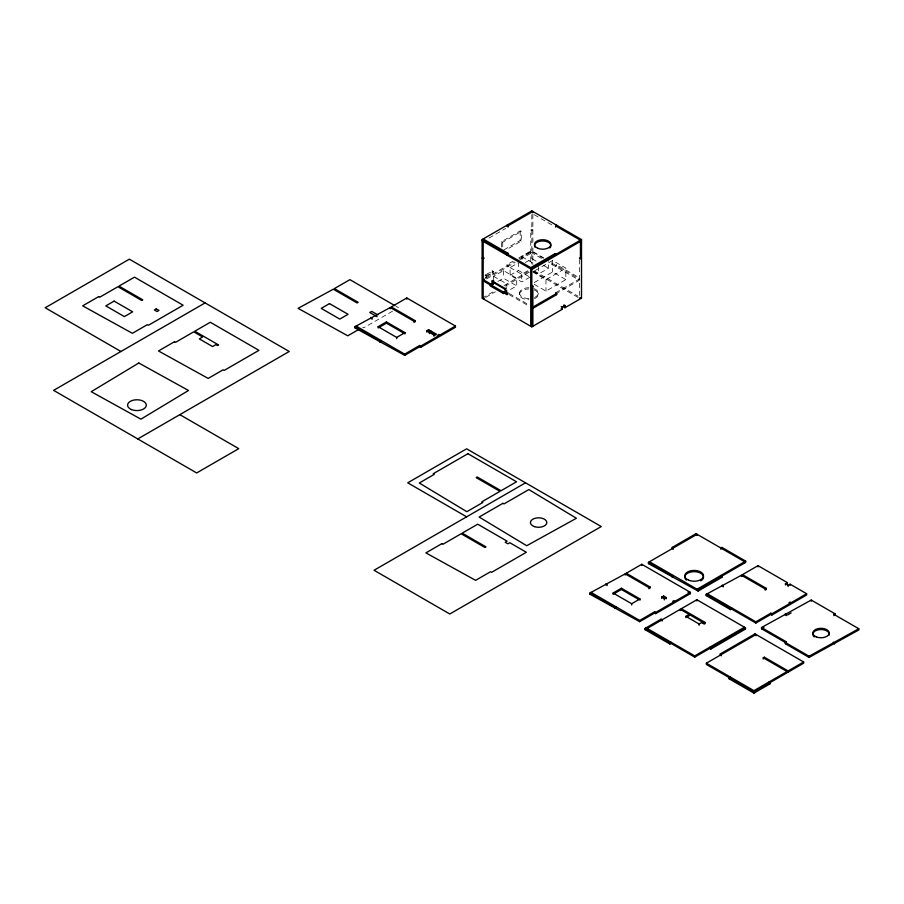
<?xml version="1.0" encoding="UTF-8"?>
<svg xmlns="http://www.w3.org/2000/svg" width="904" height="904" viewBox="0 0 904 904"><rect width="100%" height="100%" fill="white"/><g stroke="black" fill="none" stroke-linecap="round" stroke-linejoin="round"><path stroke-width="0.68" stroke-dasharray="4.52 3.39" d="M488.996 238.057L505.652 228.441M501.652 247.086L501.652 241.617L520.207 230.904L521.269 231.514L521.269 241.085L506.195 249.786M501.652 241.617L502.714 242.227L521.269 231.514M530.75 230L531.812 229.39L532.874 230L531.812 230.61L530.75 230L530.75 264.589M392.562 311.168L363.792 327.779L362.73 327.169M503.969 249.843L520.207 240.464L521.269 241.085M485.098 275.11L492.386 270.906L493.448 271.516L493.448 273.731L492.386 273.121L485.098 277.325L485.098 275.11L486.16 275.72L493.448 271.516M506.963 264.702L508.025 265.313L508.025 266.533L506.963 265.923L506.963 264.702L512.918 261.267M518.862 257.832L530.75 250.962L543.711 258.442M521.992 259.335L521.992 256.781L531.936 251.052L543.767 257.877M485.425 278.353L514.105 261.798M518.862 259.052L531.812 251.583M486.623 278.895L515.167 262.42M519.924 259.674L531.812 252.804M493.539 278.861L493.539 276.319L503.483 270.578L516.726 278.229L516.726 285.879L508.997 290.342M529.993 277.132L521.71 281.912L510.105 275.223L510.105 267.573L518.387 262.781L518.387 270.443L528.829 276.466M525.303 262.522L531.936 258.702L536.66 261.437M497.957 281.415L503.483 278.229L516.726 285.879M510.105 275.223L518.387 270.443M510.105 267.573L521.71 274.262L528.806 270.16M482.114 298.184L495.494 290.455M504.003 285.551L528.32 271.505M485.617 297.393L495.335 291.777M505.065 286.161L529.382 272.115M535.055 270.612L552.593 260.488L565.847 268.138L565.847 279.618L545.971 291.088L532.716 283.438L552.593 271.968L565.847 279.618M533.823 271.268L538.558 274.002L548.502 268.262L548.502 260.612M556.661 264.702L555.598 265.313L555.598 266.533L556.661 265.923L556.661 264.702L579.261 277.743M532.716 271.957L545.971 279.618L565.847 268.138M555.598 292.783L579.385 279.042L549.655 261.877M555.598 294.003L579.385 280.274L548.468 262.42M534.196 214.7L553.225 225.695M530.75 252.193L542.524 258.985M543.767 265.527L548.502 268.262M521.992 256.781L533.823 263.618M534.094 270.804L578.006 296.162M533.032 271.415L578.176 297.484M489.697 272.454L490.759 273.064M493.539 276.319L506.794 283.969L506.794 286.512M489.697 274.669L490.759 275.279M485.098 277.325L486.16 277.935L486.16 275.72M509.212 293.461L528.252 304.456M509.212 294.693L528.252 305.676M396.088 306.32L398.528 307.722M579.385 259.482L579.385 295.427M552.593 260.488L552.593 271.968M545.971 279.618L545.971 291.088M538.558 266.352L538.558 274.002M538.253 293.133L538.253 294.354M532.874 214.045L532.874 242.441M532.874 247.978L532.874 264.567M531.812 214.666L531.812 263.957M521.71 274.262L521.71 281.912M520.207 230.904L520.207 240.464M528.885 287.721A9.368 5.413 0 0 0 519.517 293.133L519.517 294.354A9.368 5.413 0 0 0 528.885 299.766M503.483 270.578L503.483 278.229M502.714 242.227L502.714 247.696M492.386 270.906L492.386 273.121M534.196 288.67A9.368 5.413 0 0 1 534.196 297.586M528.885 298.535A9.368 5.413 0 0 1 519.517 293.133M534.196 289.901A9.368 5.413 0 0 1 534.196 298.817M519.517 294.354A9.368 5.413 0 0 1 528.885 288.941"/><path stroke-width="1.36" d="M205.084 302.908L53.618 390.358L196.677 472.95L238.746 448.655L179.839 414.642M564.943 305.529L562.254 307.089L562.254 309.304L531.812 326.875L482.114 298.184L482.114 239.571L531.812 210.881L581.509 239.571L581.509 298.184L564.943 307.744L563.881 307.134L563.881 304.919L564.943 305.529L564.943 307.744M137.77 438.937L289.235 351.486L129.351 259.177L45.2 307.767L120.933 351.486M506.963 226.452L506.963 225.232L508.025 225.842L532.874 211.491L532.874 212.722M391.296 308.151L391.296 306.931L406.811 297.981L455.446 326.05L455.446 327.282L420.722 347.328L419.659 346.718L404.698 355.362L355.001 327.892L355.001 326.672L390.245 307.541L414.032 321.282L415.094 320.66L415.094 321.892M355.001 327.892L356.063 327.282L356.063 326.05L404.698 354.131L419.659 345.497L420.722 346.108L455.446 326.05M483.177 257.47L482.114 258.081L483.177 258.691L484.239 258.081M358.131 329.824L347.769 335.802L298.071 308.343L333.316 289.212L357.103 302.953L358.165 302.343L334.378 288.602L349.893 279.652L394.878 305.62M378.143 326.706L386.426 321.926L404.981 332.638L404.981 333.858L386.426 323.157L378.143 327.937L378.143 326.706L396.698 337.418L404.981 332.638M508.025 253.312L506.963 253.922L506.963 255.143L508.025 254.532L508.025 253.312L483.177 238.961L483.177 240.181L482.114 240.803L531.812 269.494L581.509 240.803L555.598 225.842L555.598 227.062M555.598 225.842L556.661 225.232L556.661 226.452M484.239 279.042L483.177 279.652L491.505 284.466M484.239 280.274L483.177 280.884L491.505 285.687M355.001 326.672L379.849 341.011L380.912 340.401L380.912 341.622M492.092 284.805L492.092 280.974L493.155 280.364L493.155 284.195M506.794 291.619L503.483 293.529L490.228 285.879L490.228 284.511L493.539 282.602L505.585 289.562M555.067 253.617L555.067 254.838L556.129 255.448L556.129 254.227L555.067 253.617L530.75 267.652L530.75 326.265L531.812 325.655L532.874 326.265L532.874 286.161L531.812 285.551L530.75 286.161L531.812 286.771L532.874 286.161M530.75 268.883L581.509 239.571M426.699 330.807L428.609 329.7L435.897 333.904L435.897 335.124L428.609 330.921L426.699 332.028L426.699 330.807L433.988 335.011L435.897 333.904M484.239 298.184L483.177 298.795L483.177 241.413M492.092 280.974L505.347 288.625L506.409 288.014M490.228 284.511L503.483 292.161L506.794 290.252M504.59 292.015L506.963 293.393L508.025 292.783M503.404 292.557L506.963 294.614L508.025 294.003M579.385 258.081L580.447 258.691L581.509 258.081L580.447 257.47M531.812 307.733L532.874 308.343L556.661 294.614L556.661 293.393L532.874 307.123L531.812 306.512M579.385 298.184L580.447 297.574L581.509 298.184M525.529 482.815L374.064 570.266L449.796 613.997L601.273 526.546L466.633 448.813L407.727 482.815L466.633 516.828M626.269 573.249L641.784 564.288L690.419 592.369L690.419 593.589L655.694 613.646L654.632 613.036L639.659 621.669L589.973 594.211L589.973 592.979L625.206 573.859L650.055 588.199L650.055 586.978L626.269 573.249L626.269 574.469M589.973 594.211L591.024 593.589L591.024 592.369L639.659 620.449L654.632 611.805L655.694 612.426L690.419 592.369M672.226 547.406L673.288 548.016L673.288 549.236L672.226 548.626L672.226 547.406L696.012 533.665L744.647 561.746L744.647 562.966M721.923 577.317L720.861 576.707L720.861 575.475L721.923 576.097L721.923 577.317L698.125 591.046L648.439 563.587L648.439 562.356L697.074 534.275L697.074 535.507M648.439 563.587L649.49 562.966L649.49 561.746L698.125 589.826L745.71 562.356L745.71 561.135L721.923 547.406L720.861 548.016L720.861 549.236M638.789 599.51L621.398 589.464L613.115 594.244L613.115 593.024L621.398 588.244L639.942 598.956L639.942 600.177M589.973 592.979L614.822 607.33L615.873 606.72L615.873 607.94M650.055 586.978L649.004 587.589L649.004 588.82M648.439 562.356L672.226 576.097L673.288 575.475L673.288 576.707M613.115 593.024L631.67 603.736L639.942 598.956M661.66 598.346L661.66 597.115L663.581 596.007L666.271 597.567L666.271 598.787M661.66 597.115L664.35 598.674L666.271 597.567M745.71 561.135L697.074 589.216L697.074 590.436M669.898 643.998L669.898 642.778L670.949 642.168L670.949 643.388L669.898 643.998L645.049 629.659L645.049 628.427L661.073 619.183L662.135 619.794L662.135 621.014M645.049 629.659L646.1 629.048L646.1 627.817L694.735 655.897L744.433 627.206L744.433 628.427L745.495 629.048L745.495 627.817L696.86 599.736L681.345 608.697L681.345 609.917M647.162 628.427L680.283 609.307L704.069 623.048L705.131 622.427L705.131 623.658M730.511 609.624L730.511 608.403L731.562 607.782L731.562 609.014L730.511 609.624L706.193 595.589L706.193 594.357L741.427 575.238L766.276 589.577L766.276 588.357L742.489 574.628L742.489 575.848M706.193 595.589L707.244 594.968L707.244 593.747L755.88 621.828L770.852 613.183L771.914 613.805L806.639 593.747L806.639 594.968L771.914 615.025L770.852 614.415L755.88 623.048L706.193 594.357M742.489 574.628L758.004 565.667L787.384 582.628L787.384 583.86M685.887 617.59L685.887 616.37L689.198 614.46L689.198 615.68L686.995 616.957M685.887 616.37L699.142 624.02L702.453 622.11L702.453 623.331M766.276 588.357L765.213 588.967L765.213 590.199M785.463 584.967L785.463 583.735L787.384 582.628M785.463 583.735L788.164 585.295L790.073 584.187L806.639 593.747M645.049 628.427L694.735 657.129L709.708 648.484L710.77 649.095L745.495 629.048M709.708 648.484L709.708 647.264L710.77 647.874L745.495 627.817M785.316 643.704L786.378 643.094L786.378 641.863L785.316 642.473L785.316 643.704L809.103 657.434L858.8 629.964L858.8 628.743L809.103 656.214L761.53 628.743L761.53 627.523L811.227 600.053L835.014 613.782L835.014 615.014M761.53 628.743L763.914 627.376M787.565 614.935L791.113 612.889M720.273 653.954L721.335 654.564L721.335 655.784L720.273 655.174L720.273 653.954L754.998 633.896L803.633 661.977L803.633 663.197L788.13 672.158L763.281 657.807L763.281 659.039M706.363 663.197L754.998 691.277L754.998 692.509L706.363 664.429L706.363 663.197L756.06 634.506L756.06 635.738M833.951 615.624L833.951 614.404L835.014 613.782M763.281 657.807L764.332 657.197L788.13 670.937L803.633 661.977M729.099 678.768L730.149 678.158L730.149 676.938L729.099 677.548L729.099 678.768L753.947 693.119L769.971 683.865L769.971 682.644L768.909 682.023L768.909 683.254L769.971 683.865M753.947 690.667L787.068 671.548L787.068 672.768L753.947 691.888L753.947 693.119M579.385 240.803L580.447 241.413M482.114 239.571L531.812 268.262L531.812 326.875M555.598 292.783L556.661 293.393M555.598 294.003L556.661 294.614M561.192 306.467L562.254 307.089M561.192 308.682L562.254 309.304M391.296 306.931L415.094 320.66M439.932 335.011L438.881 334.401L437.818 335.011L438.881 335.621M377.827 314.908L371.691 311.371L369.77 312.479L377.058 316.682M833.951 614.404L858.8 628.743M791.124 602.708L790.062 602.087L789.011 602.708L790.062 603.318M761.53 627.523L786.378 641.863M687.989 592.188L690.419 593.589M674.904 601.329L673.842 600.719L672.791 601.329L673.842 601.94M665.378 598.267L663.581 597.239L663.581 596.007M681.345 608.697L705.131 622.427M834.482 642.778L834.482 644.01M833.42 642.168L833.42 643.399M811.227 600.053L811.227 601.273M809.103 656.214L809.103 657.434M790.073 584.187L790.073 585.408M788.164 585.295L788.164 586.515M788.13 670.937L788.13 672.158M786.378 614.404L786.378 615.624M785.316 613.782L785.316 615.014M771.914 613.805L771.914 615.025M770.852 613.183L770.852 614.415M764.332 657.197L764.332 658.428M758.004 565.667L758.004 566.898M755.88 621.828L755.88 623.048M754.998 633.896L754.998 635.116M741.427 575.238L741.427 576.458M723.279 585.724L723.279 586.945M722.217 585.103L722.217 586.334M721.923 547.406L721.923 548.626M710.77 647.874L710.77 649.095M704.069 623.048L704.069 624.269M699.142 624.02L699.142 625.24M698.125 589.826L698.125 591.046M696.86 599.736L696.86 600.968M696.012 533.665L696.012 534.897M694.735 655.897L694.735 657.129M680.283 609.307L680.283 610.539M672.226 576.097L672.226 577.317M664.35 598.674L664.35 599.894M661.073 619.183L661.073 620.404M655.694 612.426L655.694 613.646M654.632 611.805L654.632 613.036M641.784 564.288L641.784 565.52M639.659 620.449L639.659 621.669M631.67 603.736L631.67 604.957M625.206 573.859L625.206 575.08M621.398 588.244L621.398 589.464M614.822 607.33L614.822 608.55M607.059 584.346L607.059 585.566M605.996 583.724L605.996 584.956M580.447 240.181L580.447 258.691M531.812 210.881L531.812 212.112M508.025 225.842L508.025 227.062M506.963 293.393L506.963 294.614M505.347 288.625L505.347 292.455M503.483 292.161L503.483 293.529M493.539 280.138L493.539 283.969M433.988 335.011L433.988 336.231M431.298 331.248L431.298 332.48M429.389 332.356L429.389 333.576M428.609 329.7L428.609 330.921M420.722 346.108L420.722 347.328M419.659 345.497L419.659 346.718M414.032 321.282L414.032 322.502M406.811 297.981L406.811 299.201M404.698 354.131L404.698 355.362M396.698 337.418L396.698 338.65M390.245 307.541L390.245 308.772M386.426 321.926L386.426 323.157M379.849 341.011L379.849 342.232M372.086 318.027L372.086 319.248M371.024 317.417L371.024 318.637M814.267 636.936A8.204 4.735 0 0 1 819.408 629.613A8.204 4.735 0 0 1 829.047 635.218M686.418 580.119A9.368 5.413 0 0 1 688.373 572.797A9.368 5.413 0 0 1 701.154 573.475A9.368 5.413 0 0 1 700.769 580.876M534.863 247.131A8.204 4.735 0 0 1 543.485 240.984A8.204 4.735 0 0 1 549.847 247.99M98.705 296.591L82.682 305.846L132.38 333.316L147.341 324.672L148.403 325.282L183.128 305.236L134.493 277.155L118.989 286.105L142.775 299.846L141.713 300.456L117.927 286.726L99.768 297.201L98.705 296.591M114.107 301.111L105.825 305.891L124.379 316.603L132.662 311.812L114.107 301.111M156.29 308.874L154.381 309.982L157.07 311.53L158.98 310.422L156.29 308.874M174.517 341.712L158.482 350.955L208.18 378.426L223.152 369.792L224.203 370.403L258.94 350.345L210.304 322.265L194.789 331.226L218.576 344.955L217.514 345.577L215.898 344.639L212.576 346.548L199.332 338.898L202.643 336.989L193.727 331.836L175.568 342.322L174.517 341.712M138.809 363.012L91.225 391.703L140.922 419.173L188.495 390.483L138.809 363.012M329.497 303.597L321.214 308.377L339.768 319.089L348.051 314.309L329.497 303.597M467.922 453.706L433.185 473.752L434.248 474.363L419.286 483.007L466.859 511.698L482.883 502.443L481.821 501.833L499.98 491.347L476.193 477.617L477.255 477.007L501.042 490.736L516.546 481.787L467.922 453.706M502.918 503.313L479.131 517.043L526.704 545.733L576.402 518.263L528.829 489.572L503.98 503.923L502.918 503.313M441.932 543.632L425.908 552.886L475.606 580.345L490.567 571.712L491.629 572.322L526.354 552.276L509.788 542.705L507.878 543.812L505.189 542.264L507.099 541.157L477.719 524.196L462.204 533.145L485.99 546.886L484.939 547.496L461.153 533.755L442.994 544.242L441.932 543.632M131.442 409.557A9.368 5.413 0 0 0 146.256 405.738A9.368 5.413 0 0 0 133.114 400.235A9.368 5.413 0 0 0 131.442 409.557M534.524 526.648A8.204 4.735 0 0 0 546.818 522.546A8.204 4.735 0 0 0 534.524 518.444A8.204 4.735 0 0 0 534.524 526.648M816.21 636.857A8.204 4.735 0 0 0 829.183 633.512A8.204 4.735 0 0 0 817.679 628.709A8.204 4.735 0 0 0 816.21 636.857M688.645 580.21A9.368 5.413 0 0 0 703.459 576.39A9.368 5.413 0 0 0 690.317 570.887A9.368 5.413 0 0 0 688.645 580.21M537.857 248.306A8.204 4.735 0 0 0 550.83 244.961A8.204 4.735 0 0 0 539.326 240.148A8.204 4.735 0 0 0 537.857 248.306"/></g></svg>
